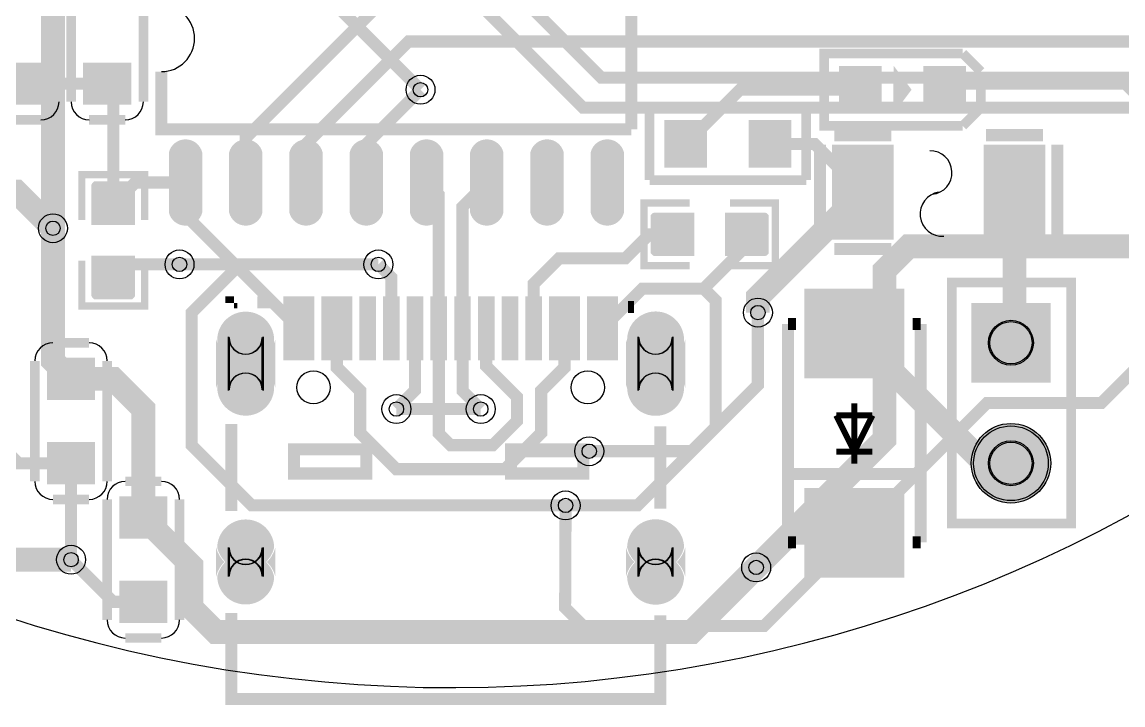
# Model space of a CAD drawing. Header units: millimetres. Extents: x -30.3 to 29.8, y -30.4 to 30.
# Drawn here: x -9.03 to 14.17, y -30.37 to -15.97 of the extents above; entities that cross this region are included whole.
import ezdxf

# ---------------------------------------------------------------- set-up
doc = ezdxf.new("R2010")
doc.units = ezdxf.units.MM
for name, color, linetype, true_color in [('BoardOutLine', 7, 'Continuous', 0xff00ff), ('BottomLayer', 7, 'Continuous', 0x0000ff), ('BottomSolderMaskLayer', 7, 'Continuous', 0xaa00ff), ('Hole', 7, 'Continuous', 0x222222), ('Multi-Layer', 7, 'Continuous', 0xc0c0c0), ('TopLayer', 7, 'Continuous', 0xff0000), ('TopPasteMaskLayer', 7, 'Continuous', 0x808080), ('TopSilkLayer', 7, 'Continuous', 0xffcc00), ('TopSolderMaskLayer', 7, 'Continuous', 0x800080)]:
    doc.layers.add(name, color=color, linetype=linetype, true_color=true_color)

msp = doc.modelspace()

# ---------------------------------------------------------------- hatches: boundary and pattern name
at = {"layer": 'BottomSolderMaskLayer'}
for points in [[(12.649, -23.571), (10.973, -23.571), (10.973, -21.895), (12.649, -21.895)], [(-3.695, -22.662, -0.785398), (-4.945, -22.662), (-4.945, -23.685, -0.785398), (-3.695, -23.685)], [(4.945, -22.662, -0.785398), (3.695, -22.662), (3.695, -23.685, -0.785398), (4.945, -23.685)], [(10.973, -25.273, 1), (12.649, -25.273, 1)], [(-3.695, -27.045, -0.785398), (-4.945, -27.045), (-4.945, -27.662, -0.785398), (-3.695, -27.662)], [(4.945, -27.045, -0.785398), (3.695, -27.045), (3.695, -27.662, -0.785398), (4.945, -27.662)]]:
    msp.add_hatch(color=256, dxfattribs=at).paths.add_polyline_path(points)
at = {"layer": 'Multi-Layer'}
for points in [[(12.598, -23.52), (11.024, -23.52), (11.024, -21.946), (12.598, -21.946)], [(-3.72, -22.673, -0.785398), (-4.92, -22.673), (-4.92, -23.673, -0.785398), (-3.72, -23.673)], [(4.92, -22.673, -0.785398), (3.72, -22.673), (3.72, -23.673, -0.785398), (4.92, -23.673)], [(11.024, -25.273, 1), (12.598, -25.273, 1)], [(-3.72, -27.053, -0.785398), (-4.92, -27.053), (-4.92, -27.653, -0.785398), (-3.72, -27.653)], [(4.92, -27.053, -0.785398), (3.72, -27.053), (3.72, -27.653, -0.785398), (4.92, -27.653)]]:
    msp.add_hatch(color=256, dxfattribs=at).paths.add_polyline_path(points)
at = {"layer": 'TopLayer'}
for points in [[(-9.467, -17.672), (-9.467, -16.872), (-8.567, -16.872), (-8.567, -17.672)], [(-7.689, -17.672), (-7.689, -16.872), (-6.789, -16.872), (-6.789, -17.672)], [(8.236, -16.949), (9.036, -16.949), (9.036, -17.849), (8.236, -17.849)], [(10.014, -16.949), (10.814, -16.949), (10.814, -17.849), (10.014, -17.849)], [(5.353, -18.992), (4.553, -18.992), (4.553, -18.092), (5.353, -18.092)], [(7.131, -18.992), (6.331, -18.992), (6.331, -18.092), (7.131, -18.092)], [(-5.288, -19.955, -0.785398), (-5.888, -19.955), (-5.888, -18.755, -0.785398), (-5.288, -18.755)], [(-4.018, -19.955, -0.785398), (-4.618, -19.955), (-4.618, -18.755, -0.785398), (-4.018, -18.755)], [(-2.748, -19.955, -0.785398), (-3.348, -19.955), (-3.348, -18.755, -0.785398), (-2.748, -18.755)], [(-1.478, -19.955, -0.785398), (-2.078, -19.955), (-2.078, -18.755, -0.785398), (-1.478, -18.755)], [(-0.208, -19.955, -0.785398), (-0.808, -19.955), (-0.808, -18.755, -0.785398), (-0.208, -18.755)], [(1.062, -19.955, -0.785398), (0.462, -19.955), (0.462, -18.755, -0.785398), (1.062, -18.755)], [(2.332, -19.955, -0.785398), (1.732, -19.955), (1.732, -18.755, -0.785398), (2.332, -18.755)], [(3.602, -19.955, -0.785398), (3.002, -19.955), (3.002, -18.755, -0.785398), (3.602, -18.755)], [(8.087, -18.608), (9.287, -18.608), (9.287, -20.508), (8.087, -20.508)], [(11.287, -18.608), (12.487, -18.608), (12.487, -20.508), (11.287, -20.508)], [(-7.544, -20.224), (-6.68, -20.224), (-6.68, -19.418), (-7.544, -19.418)], [(5.111, -20.015), (5.111, -20.879), (4.305, -20.879), (4.305, -20.015)], [(5.811, -20.015), (5.811, -20.879), (6.617, -20.879), (6.617, -20.015)], [(-7.544, -20.924), (-6.68, -20.924), (-6.68, -21.73), (-7.544, -21.73)], [(-3.5, -21.781), (-2.9, -21.781), (-2.9, -23.081), (-3.5, -23.081)], [(-2.7, -21.781), (-2.1, -21.781), (-2.1, -23.081), (-2.7, -23.081)], [(-1.9, -21.781), (-1.6, -21.781), (-1.6, -23.081), (-1.9, -23.081)], [(-1.4, -21.781), (-1.1, -21.781), (-1.1, -23.081), (-1.4, -23.081)], [(-0.9, -21.781), (-0.6, -21.781), (-0.6, -23.081), (-0.9, -23.081)], [(-0.4, -21.781), (-0.1, -21.781), (-0.1, -23.081), (-0.4, -23.081)], [(0.1, -21.781), (0.4, -21.781), (0.4, -23.081), (0.1, -23.081)], [(0.6, -21.781), (0.9, -21.781), (0.9, -23.081), (0.6, -23.081)], [(1.1, -21.781), (1.4, -21.781), (1.4, -23.081), (1.1, -23.081)], [(1.6, -21.781), (1.9, -21.781), (1.9, -23.081), (1.6, -23.081)], [(2.1, -21.781), (2.7, -21.781), (2.7, -23.081), (2.1, -23.081)], [(2.9, -21.781), (3.5, -21.781), (3.5, -23.081), (2.9, -23.081)], [(9.509, -21.638), (9.509, -23.438), (7.509, -23.438), (7.509, -21.638)], [(-8.451, -23.895), (-8.451, -23.095), (-7.551, -23.095), (-7.551, -23.895)], [(-8.451, -25.673), (-8.451, -24.873), (-7.551, -24.873), (-7.551, -25.673)], [(9.509, -25.838), (9.509, -27.638), (7.509, -27.638), (7.509, -25.838)], [(-6.927, -26.816), (-6.927, -26.016), (-6.027, -26.016), (-6.027, -26.816)], [(-6.927, -28.594), (-6.927, -27.794), (-6.027, -27.794), (-6.027, -28.594)]]:
    msp.add_hatch(color=256, dxfattribs=at).paths.add_polyline_path(points)
at = {"layer": 'TopPasteMaskLayer'}
for points in [[(-9.467, -17.672), (-9.467, -16.872), (-8.567, -16.872), (-8.567, -17.672)], [(-7.689, -17.672), (-7.689, -16.872), (-6.789, -16.872), (-6.789, -17.672)], [(8.236, -16.949), (9.036, -16.949), (9.036, -17.849), (8.236, -17.849)], [(10.014, -16.949), (10.814, -16.949), (10.814, -17.849), (10.014, -17.849)], [(5.353, -18.992), (4.553, -18.992), (4.553, -18.092), (5.353, -18.092)], [(7.131, -18.992), (6.331, -18.992), (6.331, -18.092), (7.131, -18.092)], [(-5.288, -19.955, -0.785398), (-5.888, -19.955), (-5.888, -18.755, -0.785398), (-5.288, -18.755)], [(-4.018, -19.955, -0.785398), (-4.618, -19.955), (-4.618, -18.755, -0.785398), (-4.018, -18.755)], [(-2.748, -19.955, -0.785398), (-3.348, -19.955), (-3.348, -18.755, -0.785398), (-2.748, -18.755)], [(-1.478, -19.955, -0.785398), (-2.078, -19.955), (-2.078, -18.755, -0.785398), (-1.478, -18.755)], [(-0.208, -19.955, -0.785398), (-0.808, -19.955), (-0.808, -18.755, -0.785398), (-0.208, -18.755)], [(1.062, -19.955, -0.785398), (0.462, -19.955), (0.462, -18.755, -0.785398), (1.062, -18.755)], [(2.332, -19.955, -0.785398), (1.732, -19.955), (1.732, -18.755, -0.785398), (2.332, -18.755)], [(3.602, -19.955, -0.785398), (3.002, -19.955), (3.002, -18.755, -0.785398), (3.602, -18.755)], [(8.087, -18.608), (9.287, -18.608), (9.287, -20.508), (8.087, -20.508)], [(11.287, -18.608), (12.487, -18.608), (12.487, -20.508), (11.287, -20.508)], [(-6.712, -20.219), (-6.94, -20.219), (-6.94, -19.839), (-7.27, -19.839), (-7.27, -20.219), (-7.512, -20.219), (-7.562, -20.169), (-7.562, -19.379), (-7.512, -19.329), (-6.712, -19.329), (-6.662, -19.379), (-6.662, -20.169)], [(4.266, -20.897), (5.066, -20.897), (5.116, -20.847), (5.116, -20.619), (4.746, -20.619), (4.746, -20.289), (5.116, -20.289), (5.116, -20.047), (5.066, -19.997), (4.266, -19.997), (4.216, -20.047), (4.216, -20.847)], [(5.816, -20.847), (5.816, -20.619), (6.196, -20.619), (6.196, -20.289), (5.816, -20.289), (5.816, -20.047), (5.866, -19.997), (6.656, -19.997), (6.706, -20.047), (6.706, -20.847), (6.656, -20.897), (5.866, -20.897)], [(-6.662, -21.769), (-6.662, -20.969), (-6.712, -20.919), (-6.94, -20.919), (-6.94, -21.289), (-7.27, -21.289), (-7.27, -20.919), (-7.512, -20.919), (-7.562, -20.969), (-7.562, -21.769), (-7.512, -21.819), (-6.712, -21.819)], [(-3.5, -21.781), (-2.9, -21.781), (-2.9, -23.081), (-3.5, -23.081)], [(-2.7, -21.781), (-2.1, -21.781), (-2.1, -23.081), (-2.7, -23.081)], [(-1.9, -21.781), (-1.6, -21.781), (-1.6, -23.081), (-1.9, -23.081)], [(-1.4, -21.781), (-1.1, -21.781), (-1.1, -23.081), (-1.4, -23.081)], [(-0.9, -21.781), (-0.6, -21.781), (-0.6, -23.081), (-0.9, -23.081)], [(-0.4, -21.781), (-0.1, -21.781), (-0.1, -23.081), (-0.4, -23.081)], [(0.1, -21.781), (0.4, -21.781), (0.4, -23.081), (0.1, -23.081)], [(0.6, -21.781), (0.9, -21.781), (0.9, -23.081), (0.6, -23.081)], [(1.1, -21.781), (1.4, -21.781), (1.4, -23.081), (1.1, -23.081)], [(1.6, -21.781), (1.9, -21.781), (1.9, -23.081), (1.6, -23.081)], [(2.1, -21.781), (2.7, -21.781), (2.7, -23.081), (2.1, -23.081)], [(2.9, -21.781), (3.5, -21.781), (3.5, -23.081), (2.9, -23.081)], [(9.509, -21.638), (9.509, -23.438), (7.509, -23.438), (7.509, -21.638)], [(-4.92, -22.673), (-4.919, -22.638), (-4.915, -22.603), (-4.91, -22.568), (-4.902, -22.533), (-4.893, -22.499), (-4.881, -22.465), (-4.868, -22.433), (-4.852, -22.401), (-4.835, -22.37), (-4.816, -22.34), (-4.795, -22.311), (-4.773, -22.284), (-4.749, -22.258), (-4.723, -22.233), (-4.697, -22.21), (-4.668, -22.189), (-4.639, -22.169), (-4.608, -22.151), (-4.577, -22.135), (-4.544, -22.121), (-4.511, -22.109), (-4.477, -22.098), (-4.443, -22.09), (-4.408, -22.084), (-4.373, -22.08), (-4.338, -22.077), (-4.302, -22.077), (-4.267, -22.08), (-4.232, -22.084), (-4.197, -22.09), (-4.162, -22.098), (-4.128, -22.109), (-4.095, -22.121), (-4.063, -22.135), (-4.031, -22.151), (-4.001, -22.169), (-3.971, -22.189), (-3.943, -22.21), (-3.916, -22.233), (-3.891, -22.258), (-3.867, -22.284), (-3.844, -22.311), (-3.824, -22.34), (-3.805, -22.37), (-3.787, -22.401), (-3.772, -22.433), (-3.758, -22.465), (-3.747, -22.499), (-3.737, -22.533), (-3.73, -22.568), (-3.725, -22.603), (-3.721, -22.638), (-3.72, -22.673), (-3.72, -23.673), (-3.721, -23.709), (-3.725, -23.744), (-3.73, -23.779), (-3.737, -23.814), (-3.747, -23.848), (-3.758, -23.881), (-3.772, -23.914), (-3.787, -23.946), (-3.805, -23.977), (-3.824, -24.007), (-3.844, -24.035), (-3.867, -24.063), (-3.891, -24.089), (-3.916, -24.113), (-3.943, -24.136), (-3.971, -24.158), (-4.001, -24.177), (-4.031, -24.195), (-4.063, -24.212), (-4.095, -24.226), (-4.128, -24.238), (-4.162, -24.248), (-4.197, -24.257), (-4.232, -24.263), (-4.267, -24.267), (-4.302, -24.269), (-4.338, -24.269), (-4.373, -24.267), (-4.408, -24.263), (-4.443, -24.257), (-4.477, -24.248), (-4.511, -24.238), (-4.544, -24.226), (-4.577, -24.212), (-4.608, -24.195), (-4.639, -24.177), (-4.668, -24.158), (-4.697, -24.136), (-4.723, -24.113), (-4.749, -24.089), (-4.773, -24.063), (-4.795, -24.035), (-4.816, -24.007), (-4.835, -23.977), (-4.852, -23.946), (-4.868, -23.914), (-4.881, -23.881), (-4.893, -23.848), (-4.902, -23.814), (-4.91, -23.779), (-4.915, -23.744), (-4.919, -23.709), (-4.92, -23.673)], [(3.72, -22.673), (3.721, -22.638), (3.724, -22.602), (3.73, -22.567), (3.737, -22.532), (3.746, -22.498), (3.758, -22.464), (3.771, -22.431), (3.786, -22.399), (3.804, -22.368), (3.823, -22.338), (3.843, -22.309), (3.866, -22.282), (3.89, -22.255), (3.915, -22.231), (3.942, -22.207), (3.97, -22.186), (4, -22.166), (4.031, -22.148), (4.062, -22.132), (4.095, -22.117), (4.128, -22.105), (4.162, -22.094), (4.197, -22.086), (4.232, -22.08), (4.267, -22.076), (4.302, -22.074), (4.338, -22.074), (4.373, -22.076), (4.409, -22.08), (4.444, -22.086), (4.478, -22.094), (4.512, -22.105), (4.546, -22.117), (4.578, -22.132), (4.61, -22.148), (4.641, -22.166), (4.67, -22.186), (4.698, -22.207), (4.725, -22.231), (4.751, -22.255), (4.775, -22.282), (4.797, -22.309), (4.818, -22.338), (4.837, -22.368), (4.854, -22.399), (4.869, -22.431), (4.883, -22.464), (4.894, -22.498), (4.903, -22.532), (4.911, -22.567), (4.916, -22.602), (4.919, -22.638), (4.92, -22.673), (4.92, -23.673), (4.919, -23.709), (4.916, -23.744), (4.911, -23.779), (4.903, -23.814), (4.894, -23.849), (4.883, -23.882), (4.869, -23.915), (4.854, -23.947), (4.837, -23.978), (4.818, -24.008), (4.797, -24.037), (4.775, -24.065), (4.751, -24.091), (4.725, -24.116), (4.698, -24.139), (4.67, -24.161), (4.641, -24.181), (4.61, -24.199), (4.578, -24.215), (4.546, -24.229), (4.512, -24.242), (4.478, -24.252), (4.444, -24.26), (4.409, -24.267), (4.373, -24.271), (4.338, -24.273), (4.302, -24.273), (4.267, -24.271), (4.232, -24.267), (4.197, -24.26), (4.162, -24.252), (4.128, -24.242), (4.095, -24.229), (4.062, -24.215), (4.031, -24.199), (4, -24.181), (3.97, -24.161), (3.942, -24.139), (3.915, -24.116), (3.89, -24.091), (3.866, -24.065), (3.843, -24.037), (3.823, -24.008), (3.804, -23.978), (3.786, -23.947), (3.771, -23.915), (3.758, -23.882), (3.746, -23.849), (3.737, -23.814), (3.73, -23.779), (3.724, -23.744), (3.721, -23.709), (3.72, -23.673)], [(-8.451, -23.895), (-8.451, -23.095), (-7.551, -23.095), (-7.551, -23.895)], [(-8.451, -25.673), (-8.451, -24.873), (-7.551, -24.873), (-7.551, -25.673)], [(9.509, -25.838), (9.509, -27.638), (7.509, -27.638), (7.509, -25.838)], [(-6.927, -26.816), (-6.927, -26.016), (-6.027, -26.016), (-6.027, -26.816)], [(3.72, -27.053), (3.721, -27.018), (3.724, -26.982), (3.73, -26.947), (3.737, -26.912), (3.746, -26.878), (3.758, -26.844), (3.771, -26.812), (3.786, -26.779), (3.804, -26.748), (3.823, -26.718), (3.843, -26.689), (3.866, -26.662), (3.89, -26.635), (3.915, -26.611), (3.942, -26.587), (3.97, -26.566), (4, -26.546), (4.031, -26.528), (4.062, -26.512), (4.095, -26.497), (4.128, -26.485), (4.162, -26.475), (4.197, -26.466), (4.232, -26.46), (4.267, -26.456), (4.302, -26.454), (4.338, -26.454), (4.373, -26.456), (4.409, -26.46), (4.444, -26.466), (4.478, -26.475), (4.512, -26.485), (4.546, -26.497), (4.578, -26.512), (4.61, -26.528), (4.641, -26.546), (4.67, -26.566), (4.698, -26.587), (4.725, -26.611), (4.751, -26.635), (4.775, -26.662), (4.797, -26.689), (4.818, -26.718), (4.837, -26.748), (4.854, -26.779), (4.869, -26.812), (4.883, -26.844), (4.894, -26.878), (4.903, -26.912), (4.911, -26.947), (4.916, -26.982), (4.919, -27.018), (4.92, -27.053), (4.92, -27.653), (4.919, -27.689), (4.916, -27.724), (4.911, -27.759), (4.903, -27.794), (4.894, -27.829), (4.883, -27.862), (4.869, -27.895), (4.854, -27.927), (4.837, -27.958), (4.818, -27.989), (4.797, -28.017), (4.775, -28.045), (4.751, -28.071), (4.725, -28.096), (4.698, -28.119), (4.67, -28.141), (4.641, -28.161), (4.61, -28.179), (4.578, -28.195), (4.546, -28.209), (4.512, -28.222), (4.478, -28.232), (4.444, -28.24), (4.409, -28.247), (4.373, -28.251), (4.338, -28.253), (4.302, -28.253), (4.267, -28.251), (4.232, -28.247), (4.197, -28.24), (4.162, -28.232), (4.128, -28.222), (4.095, -28.209), (4.062, -28.195), (4.031, -28.179), (4, -28.161), (3.97, -28.141), (3.942, -28.119), (3.915, -28.096), (3.89, -28.071), (3.866, -28.045), (3.843, -28.017), (3.823, -27.989), (3.804, -27.958), (3.786, -27.927), (3.771, -27.895), (3.758, -27.862), (3.746, -27.829), (3.737, -27.794), (3.73, -27.759), (3.724, -27.724), (3.721, -27.689), (3.72, -27.653)], [(-4.92, -27.053), (-4.919, -27.018), (-4.915, -26.983), (-4.91, -26.948), (-4.902, -26.913), (-4.893, -26.879), (-4.881, -26.846), (-4.868, -26.813), (-4.852, -26.781), (-4.835, -26.75), (-4.816, -26.72), (-4.795, -26.691), (-4.773, -26.664), (-4.749, -26.638), (-4.723, -26.613), (-4.697, -26.59), (-4.668, -26.569), (-4.639, -26.549), (-4.608, -26.531), (-4.577, -26.515), (-4.544, -26.501), (-4.511, -26.489), (-4.477, -26.478), (-4.443, -26.47), (-4.408, -26.464), (-4.373, -26.46), (-4.338, -26.458), (-4.302, -26.458), (-4.267, -26.46), (-4.232, -26.464), (-4.197, -26.47), (-4.162, -26.478), (-4.128, -26.489), (-4.095, -26.501), (-4.063, -26.515), (-4.031, -26.531), (-4.001, -26.549), (-3.971, -26.569), (-3.943, -26.59), (-3.916, -26.613), (-3.891, -26.638), (-3.867, -26.664), (-3.844, -26.691), (-3.824, -26.72), (-3.805, -26.75), (-3.787, -26.781), (-3.772, -26.813), (-3.758, -26.846), (-3.747, -26.879), (-3.737, -26.913), (-3.73, -26.948), (-3.725, -26.983), (-3.721, -27.018), (-3.72, -27.053), (-3.72, -27.653), (-3.721, -27.689), (-3.725, -27.724), (-3.73, -27.759), (-3.737, -27.794), (-3.747, -27.828), (-3.758, -27.861), (-3.772, -27.894), (-3.787, -27.926), (-3.805, -27.957), (-3.824, -27.987), (-3.844, -28.015), (-3.867, -28.043), (-3.891, -28.069), (-3.916, -28.093), (-3.943, -28.116), (-3.971, -28.138), (-4.001, -28.158), (-4.031, -28.175), (-4.063, -28.192), (-4.095, -28.206), (-4.128, -28.218), (-4.162, -28.228), (-4.197, -28.237), (-4.232, -28.243), (-4.267, -28.247), (-4.302, -28.249), (-4.338, -28.249), (-4.373, -28.247), (-4.408, -28.243), (-4.443, -28.237), (-4.477, -28.228), (-4.511, -28.218), (-4.544, -28.206), (-4.577, -28.192), (-4.608, -28.175), (-4.639, -28.158), (-4.668, -28.138), (-4.697, -28.116), (-4.723, -28.093), (-4.749, -28.069), (-4.773, -28.043), (-4.795, -28.015), (-4.816, -27.987), (-4.835, -27.957), (-4.852, -27.926), (-4.868, -27.894), (-4.881, -27.861), (-4.893, -27.828), (-4.902, -27.794), (-4.91, -27.759), (-4.915, -27.724), (-4.919, -27.689), (-4.92, -27.653)], [(-6.927, -28.594), (-6.927, -27.794), (-6.027, -27.794), (-6.027, -28.594)]]:
    msp.add_hatch(color=256, dxfattribs=at).paths.add_polyline_path(points)
at = {"layer": 'TopSilkLayer'}
msp.add_hatch(color=256, dxfattribs=at).paths.add_polyline_path([(9.335, -16.891), (9.334, -17.907), (9.716, -17.399)])
at = {"layer": 'TopSolderMaskLayer'}
for points in [[(-9.524, -17.717), (-9.524, -16.827), (-8.51, -16.827), (-8.51, -17.717)], [(-7.746, -17.717), (-7.746, -16.827), (-6.732, -16.827), (-6.732, -17.717)], [(8.185, -16.898), (9.087, -16.898), (9.087, -17.9), (8.185, -17.9)], [(9.963, -16.898), (10.865, -16.898), (10.865, -17.9), (9.963, -17.9)], [(5.404, -19.043), (4.502, -19.043), (4.502, -18.041), (5.404, -18.041)], [(7.182, -19.043), (6.28, -19.043), (6.28, -18.041), (7.182, -18.041)], [(-5.237, -19.989, -0.785398), (-5.939, -19.989), (-5.939, -18.721, -0.785398), (-5.237, -18.721)], [(-3.967, -19.989, -0.785398), (-4.669, -19.989), (-4.669, -18.721, -0.785398), (-3.967, -18.721)], [(-2.697, -19.989, -0.785398), (-3.399, -19.989), (-3.399, -18.721, -0.785398), (-2.697, -18.721)], [(-1.427, -19.989, -0.785398), (-2.129, -19.989), (-2.129, -18.721, -0.785398), (-1.427, -18.721)], [(-0.157, -19.989, -0.785398), (-0.859, -19.989), (-0.859, -18.721, -0.785398), (-0.157, -18.721)], [(1.113, -19.989, -0.785398), (0.411, -19.989), (0.411, -18.721, -0.785398), (1.113, -18.721)], [(2.383, -19.989, -0.785398), (1.681, -19.989), (1.681, -18.721, -0.785398), (2.383, -18.721)], [(3.653, -19.989, -0.785398), (2.951, -19.989), (2.951, -18.721, -0.785398), (3.653, -18.721)], [(8.036, -18.557), (9.338, -18.557), (9.338, -20.559), (8.036, -20.559)], [(11.236, -18.557), (12.538, -18.557), (12.538, -20.559), (11.236, -20.559)], [(-7.571, -20.248), (-6.653, -20.248), (-6.653, -19.394), (-7.571, -19.394)], [(5.136, -19.99), (5.136, -20.904), (4.279, -20.904), (4.279, -19.99)], [(5.786, -19.99), (5.786, -20.904), (6.643, -20.904), (6.643, -19.99)], [(-7.571, -20.9), (-6.653, -20.9), (-6.653, -21.754), (-7.571, -21.754)], [(-3.525, -21.755), (-2.874, -21.755), (-2.874, -23.106), (-3.525, -23.106)], [(-2.725, -21.755), (-2.075, -21.755), (-2.075, -23.106), (-2.725, -23.106)], [(-1.925, -21.755), (-1.575, -21.755), (-1.575, -23.106), (-1.925, -23.106)], [(-1.425, -21.755), (-1.075, -21.755), (-1.075, -23.106), (-1.425, -23.106)], [(-0.925, -21.755), (-0.575, -21.755), (-0.575, -23.106), (-0.925, -23.106)], [(-0.425, -21.755), (-0.075, -21.755), (-0.075, -23.106), (-0.425, -23.106)], [(0.075, -21.755), (0.425, -21.755), (0.425, -23.106), (0.075, -23.106)], [(0.575, -21.755), (0.925, -21.755), (0.925, -23.106), (0.575, -23.106)], [(1.075, -21.755), (1.425, -21.755), (1.425, -23.106), (1.075, -23.106)], [(1.575, -21.755), (1.925, -21.755), (1.925, -23.106), (1.575, -23.106)], [(2.075, -21.755), (2.725, -21.755), (2.725, -23.106), (2.075, -23.106)], [(2.874, -21.755), (3.525, -21.755), (3.525, -23.106), (2.874, -23.106)], [(9.565, -21.592), (9.565, -23.484), (7.453, -23.484), (7.453, -21.592)], [(12.649, -23.571), (10.973, -23.571), (10.973, -21.895), (12.649, -21.895)], [(-3.695, -22.662, -0.785398), (-4.945, -22.662), (-4.945, -23.685, -0.785398), (-3.695, -23.685)], [(4.945, -22.662, -0.785398), (3.695, -22.662), (3.695, -23.685, -0.785398), (4.945, -23.685)], [(-8.508, -23.94), (-8.508, -23.05), (-7.494, -23.05), (-7.494, -23.94)], [(10.973, -25.273, 1), (12.649, -25.273, 1)], [(-8.508, -25.718), (-8.508, -24.828), (-7.494, -24.828), (-7.494, -25.718)], [(-6.984, -26.861), (-6.984, -25.971), (-5.97, -25.971), (-5.97, -26.861)], [(9.565, -25.792), (9.565, -27.684), (7.453, -27.684), (7.453, -25.792)], [(-3.695, -27.045, -0.785398), (-4.945, -27.045), (-4.945, -27.662, -0.785398), (-3.695, -27.662)], [(4.945, -27.045, -0.785398), (3.695, -27.045), (3.695, -27.662, -0.785398), (4.945, -27.662)], [(-6.984, -28.639), (-6.984, -27.749), (-5.97, -27.749), (-5.97, -28.639)]]:
    msp.add_hatch(color=256, dxfattribs=at).paths.add_polyline_path(points)

# ---------------------------------------------------------------- linework, layer by layer
at = {"layer": 'BoardOutLine'}
msp.add_arc((0, 0), 30, 15.473, 344.5118, dxfattribs=at)
at = {"layer": 'BottomLayer'}
for points, const_width in [([(-5.969, -8.255), (-5.461, -8.255), (-5.08, -8.636), (-5.08, -9.525), (-6.096, -10.541), (-6.096, -12.573), (-4.826, -13.843), (-0.127, -13.843), (3.175, -17.145), (15.24, -17.145)], 0.254), ([(-9.779, -8.89), (-8.382, -10.287), (-8.382, -20.32)], 0.5), ([(-5.969, -9.144), (-6.985, -10.16), (-6.985, -13.081), (-5.588, -14.478), (-0.508, -14.478), (2.794, -17.78), (16.002, -17.78)], 0.254), ([(-0.635, -17.399), (-2.794, -15.24), (-4.572, -15.24)], 0.254), ([(6.441, -27.468), (9.144, -24.765), (9.144, -21.209), (9.652, -20.701), (19.558, -20.701), (21.59, -18.669), (21.59, -16.891), (20.955, -16.256)], 0.5), ([(-16.129, -18.796), (-12.573, -22.352), (-12.573, -25.273), (-10.541, -27.305), (-8.001, -27.305)], 0.5), ([(-1.524, -21.082), (-5.715, -21.082)], 0.254), ([(2.423, -26.162), (2.413, -28.321), (2.794, -28.702), (6.604, -28.702), (11.303, -24.003), (13.716, -24.003), (15.621, -22.098)], 0.254), ([(2.921, -25.019), (5.08, -25.019), (6.477, -23.622), (6.477, -22.098)], 0.26), ([(0.635, -24.13), (-1.143, -24.13)], 0.254)]:
    msp.add_lwpolyline(points, dxfattribs=dict(at, const_width=const_width))
at = {"layer": 'BottomSolderMaskLayer'}
for points in [[(-4.685, -22.611), (-4.685, -23.736)], [(-3.955, -22.611), (-3.955, -23.736)], [(3.955, -22.611), (3.955, -23.736)], [(4.685, -22.611), (4.685, -23.736)], [(-4.685, -27.045), (-4.685, -27.662)], [(-3.955, -27.045), (-3.955, -27.662)], [(3.955, -27.045), (3.955, -27.662)], [(4.685, -27.045), (4.685, -27.662)]]:
    msp.add_lwpolyline(points, close=True, dxfattribs=at)
for centre, radius in [((11.811, -22.733), 0.473), ((11.811, -25.273), 0.838), ((11.811, -25.273), 0.473)]:
    msp.add_circle(centre, radius, dxfattribs=at)
for centre, start, end in [((-4.32, -22.611), 180, 0), ((4.32, -22.611), 180, 0), ((-4.32, -23.736), 0, 180), ((4.32, -23.736), 0, 180), ((-4.32, -27.045), 180, 0), ((4.32, -27.045), 180, 0), ((-4.32, -27.662), 0, 180), ((4.32, -27.662), 0, 180)]:
    msp.add_arc(centre, 0.365, start, end, dxfattribs=at)
at = {"layer": 'Hole'}
for centre in [(-0.635, -17.399), (-8.382, -20.32), (-5.715, -21.082), (-1.524, -21.082), (6.477, -22.098), (-1.143, -24.13), (0.635, -24.13), (2.921, -25.019), (2.422, -26.162), (-8.001, -27.305), (6.44, -27.469)]:
    msp.add_circle(centre, 0.152, dxfattribs=at)
at = {"layer": 'Multi-Layer'}
for points in [[(-4.67, -22.623), (-4.67, -23.723)], [(-3.97, -22.623), (-3.97, -23.723)], [(3.97, -22.623), (3.97, -23.723)], [(4.67, -22.623), (4.67, -23.723)], [(-4.67, -27.053), (-4.67, -27.653)], [(-3.97, -27.053), (-3.97, -27.653)], [(3.97, -27.053), (3.97, -27.653)], [(4.67, -27.053), (4.67, -27.653)]]:
    msp.add_lwpolyline(points, close=True, dxfattribs=at)
for centre, radius in [((-0.635, -17.399), 0.305), ((-8.382, -20.32), 0.305), ((-5.715, -21.082), 0.305), ((-1.524, -21.082), 0.305), ((6.477, -22.098), 0.305), ((11.811, -22.733), 0.445), ((-2.89, -23.673), 0.35), ((2.89, -23.673), 0.35), ((-1.143, -24.13), 0.305), ((0.635, -24.13), 0.305), ((11.811, -25.273), 0.787), ((2.921, -25.019), 0.305), ((11.811, -25.273), 0.445), ((2.422, -26.162), 0.305), ((-8.001, -27.305), 0.305), ((6.44, -27.469), 0.305)]:
    msp.add_circle(centre, radius, dxfattribs=at)
for centre, start, end in [((-4.32, -22.623), 180, 0), ((4.32, -22.623), 180, 0), ((-4.32, -23.723), 0, 180), ((4.32, -23.723), 0, 180), ((-4.32, -27.053), 180, 0), ((4.32, -27.053), 180, 0), ((-4.32, -27.653), 0, 180), ((4.32, -27.653), 0, 180)]:
    msp.add_arc(centre, 0.35, start, end, dxfattribs=at)
at = {"layer": 'TopLayer'}
for points, const_width in [([(-4.318, -19.355), (-4.318, -18.415), (-1.397, -15.494), (16.002, -15.494), (19.213, -12.283), (19.213, -8.001)], 0.254), ([(-3.048, -19.355), (-3.048, -18.542), (-0.889, -16.383), (16.51, -16.383), (21.212, -11.681), (21.212, -8.001)], 0.254), ([(10.414, -17.399), (10.541, -17.272), (14.224, -17.272), (17.399, -20.447), (20.32, -20.447), (22.554, -18.213), (22.554, -14.282)], 0.254), ([(-10.795, -17.272), (-7.239, -17.272)], 0.254), ([(-7.239, -17.272), (-7.112, -17.399), (-7.112, -19.821)], 0.254), ([(-1.778, -19.355), (-1.778, -18.542), (-0.635, -17.399)], 0.254), ([(4.953, -18.542), (6.096, -17.399), (8.636, -17.399)], 0.254), ([(8.687, -19.558), (7.671, -18.542), (6.731, -18.542)], 0.254), ([(-7.112, -19.821), (-6.646, -19.355), (-5.588, -19.355)], 0.254), ([(-3.2, -22.431), (-5.588, -20.043), (-5.588, -19.355)], 0.254), ([(-0.25, -22.431), (-0.25, -19.613), (-0.508, -19.355)], 0.254), ([(0.25, -22.431), (0.25, -19.867), (0.762, -19.355)], 0.254), ([(-8.382, -20.32), (-8.382, -20.32), (-9.157, -19.545), (-10.236, -19.545)], 0.5), ([(8.687, -19.558), (6.477, -21.768), (6.477, -22.098)], 0.5), ([(11.811, -22.733), (11.887, -22.657), (11.887, -19.558)], 0.5), ([(-8.001, -23.495), (-8.382, -23.114), (-8.382, -20.32)], 0.5), ([(1.75, -22.431), (1.75, -21.491), (2.286, -20.955), (3.683, -20.955), (4.191, -20.447), (4.708, -20.447)], 0.254), ([(5.334, -21.59), (6.214, -20.71), (6.214, -20.447)], 0.254), ([(-7.112, -21.327), (-6.867, -21.082), (-5.715, -21.082)], 0.254), ([(2.422, -26.162), (-4.191, -26.162), (-5.461, -24.892), (-5.461, -22.098), (-4.496, -21.133)], 0.254), ([(-1.25, -22.431), (-1.25, -21.356), (-1.524, -21.082)], 0.254), ([(3.2, -22.431), (4.041, -21.59), (5.334, -21.59), (5.588, -21.844), (5.588, -24.511), (3.937, -26.162), (2.422, -26.162)], 0.254), ([(-2.4, -22.431), (-2.4, -23.254), (-1.905, -23.749), (-1.905, -24.638), (-1.143, -25.4), (1.143, -25.4), (1.905, -24.638), (1.905, -23.749), (2.4, -23.254), (2.4, -22.431)], 0.26), ([(-0.75, -22.431), (-0.75, -23.737), (-1.143, -24.13)], 0.254), ([(-0.249, -22.431), (-0.249, -24.643), (0, -24.892), (0.889, -24.892), (1.397, -24.384), (1.397, -23.876), (0.749, -23.228), (0.749, -22.431)], 0.254), ([(0.25, -22.431), (0.254, -23.749), (0.635, -24.13)], 0.254), ([(8.509, -22.538), (11.244, -25.273), (11.811, -25.273)], 0.5), ([(-6.477, -26.416), (-6.477, -24.13), (-7.112, -23.495), (-8.001, -23.495)], 0.5), ([(-10.236, -24.143), (-9.106, -25.273), (-8.001, -25.273)], 0.254), ([(1.143, -25.4), (1.524, -25.019), (2.921, -25.019)], 0.26), ([(-8.001, -25.273), (-8.001, -27.305)], 0.254), ([(-6.477, -26.416), (-5.461, -27.432), (-5.461, -28.321), (-4.953, -28.829), (5.08, -28.829), (6.44, -27.469)], 0.5), ([(6.44, -27.469), (7.171, -26.738), (8.509, -26.738)], 0.5), ([(-8.001, -27.305), (-8.001, -27.305), (-7.112, -28.194), (-6.477, -28.194)], 0.254)]:
    msp.add_lwpolyline(points, dxfattribs=dict(at, const_width=const_width))
at = {"layer": 'TopSilkLayer'}
for points, const_width in [([(3.807, -18.233), (3.807, -14.533)], 0.254), ([(-8.255, -17.653), (-8.255, -15.113)], 0.203), ([(-8.001, -15.113), (-8.001, -17.653)], 0.203), ([(-6.477, -17.653), (-6.477, -15.113)], 0.203), ([(10.795, -16.637), (7.873, -16.636), (7.873, -18.16), (10.795, -18.161)], 0.203), ([(11.176, -17.018), (10.795, -16.637)], 0.203), ([(-6.096, -17.018), (-6.096, -18.233), (-6.093, -18.233), (3.807, -18.233)], 0.254), ([(11.176, -17.78), (11.176, -17.018)], 0.203), ([(7.494, -17.78), (4.192, -17.78)], 0.203), ([(4.192, -17.78), (4.192, -19.304)], 0.203), ([(7.494, -19.304), (7.494, -17.78)], 0.203), ([(11.176, -17.78), (10.795, -18.161)], 0.203), ([(-9.398, -18.034), (-8.636, -18.034)], 0.203), ([(-7.62, -18.034), (-6.858, -18.034)], 0.203), ([(9.287, -18.358), (8.087, -18.358)], 0.254), ([(11.287, -18.358), (12.487, -18.358)], 0.254), ([(7.787, -18.558), (7.787, -20.558)], 0.254), ([(12.787, -18.558), (12.787, -20.558)], 0.254), ([(-7.773, -20.148), (-7.773, -19.189), (-6.451, -19.189), (-6.451, -20.148)], 0.152), ([(4.192, -19.304), (7.494, -19.304)], 0.203), ([(5.035, -19.786), (4.076, -19.786), (4.076, -21.108), (5.035, -21.108)], 0.152), ([(5.887, -19.786), (6.846, -19.786), (6.846, -21.108), (5.887, -21.108)], 0.152), ([(9.287, -20.758), (8.087, -20.758)], 0.254), ([(11.287, -20.758), (12.487, -20.758)], 0.254), ([(-7.773, -21), (-7.773, -21.959), (-6.451, -21.959), (-6.451, -21)], 0.152), ([(-4.62, -21.898), (-4.62, -21.881), (-4.565, -21.881)], 0.254), ([(-4.075, -21.881), (-3.76, -21.881)], 0.254), ([(3.74, -21.981), (3.862, -21.981)], 0.254), ([(7.109, -26.938), (7.109, -22.338)], 0.254), ([(7.109, -22.338), (7.278, -22.338)], 0.254), ([(9.74, -22.338), (9.909, -22.338)], 0.254), ([(9.909, -26.938), (9.909, -22.338)], 0.254), ([(-7.62, -22.733), (-8.382, -22.733)], 0.203), ([(-8.763, -23.114), (-8.763, -25.654)], 0.203), ([(-7.239, -25.654), (-7.239, -23.114)], 0.203), ([(8.509, -24.011), (8.509, -25.281)], 0.127), ([(-4.62, -26.278), (-4.62, -24.448)], 0.254), ([(8.509, -24.265), (8.128, -24.265)], 0.127), ([(8.128, -24.265), (8.509, -25.027)], 0.127), ([(8.509, -24.265), (8.89, -24.265)], 0.127), ([(8.89, -24.265), (8.509, -25.027)], 0.127), ([(4.42, -24.498), (4.42, -26.228)], 0.254), ([(8.509, -25.027), (8.128, -25.027)], 0.127), ([(8.509, -25.027), (8.89, -25.027)], 0.127), ([(9.909, -25.502), (7.109, -25.502)], 0.254), ([(-6.096, -25.654), (-6.858, -25.654)], 0.203), ([(-8.382, -26.035), (-7.62, -26.035)], 0.203), ([(-7.239, -26.035), (-7.239, -28.575)], 0.203), ([(-5.715, -28.575), (-5.715, -26.035)], 0.203), ([(7.109, -26.938), (7.278, -26.938)], 0.254), ([(9.74, -26.938), (9.909, -26.938)], 0.254), ([(4.42, -28.478), (4.42, -30.241), (-4.62, -30.241), (-4.62, -28.428)], 0.254), ([(-6.858, -28.956), (-6.096, -28.956)], 0.203)]:
    msp.add_lwpolyline(points, dxfattribs=dict(at, const_width=const_width))
for points, const_width in [([(13.081, -26.543), (10.566, -26.543), (10.566, -21.463), (13.081, -21.463), (13.081, -26.543)], 0.203), ([(-3.302, -24.981), (-1.778, -24.981), (-1.778, -25.489), (-3.302, -25.489), (-3.302, -24.981)], 0.254), ([(1.27, -24.981), (2.794, -24.981), (2.794, -25.489), (1.27, -25.489), (1.27, -24.981)], 0.254)]:
    msp.add_lwpolyline(points, close=True, dxfattribs=dict(at, const_width=const_width))
for centre, radius, start, end in [((-6.096, -16.319), 0.699, 270, 90), ((-8.636, -17.653), 0.381, 270, 0), ((-7.62, -17.653), 0.381, 180, 270), ((-6.858, -17.653), 0.381, 270, 0), ((10.109, -19.147), 0.459, 275.115, 91.4793), ((10.366, -20.02), 0.469, 99.7405, 273.7671), ((-8.382, -23.114), 0.381, 90, 180), ((-7.62, -23.114), 0.381, 0, 90), ((-8.382, -25.654), 0.381, 180, 270), ((-7.62, -25.654), 0.381, 270, 0), ((-6.858, -26.035), 0.381, 90, 180), ((-6.096, -26.035), 0.381, 0, 90), ((-6.858, -28.575), 0.381, 180, 270), ((-6.096, -28.575), 0.381, 270, 0)]:
    msp.add_arc(centre, radius, start, end, dxfattribs=at)
at = {"layer": 'TopSolderMaskLayer'}
for points in [[(-4.685, -22.611), (-4.685, -23.736)], [(-3.955, -22.611), (-3.955, -23.736)], [(3.955, -22.611), (3.955, -23.736)], [(4.685, -22.611), (4.685, -23.736)], [(-4.685, -27.045), (-4.685, -27.662)], [(-3.955, -27.045), (-3.955, -27.662)], [(3.955, -27.045), (3.955, -27.662)], [(4.685, -27.045), (4.685, -27.662)]]:
    msp.add_lwpolyline(points, close=True, dxfattribs=at)
for centre, radius in [((11.811, -22.733), 0.473), ((11.811, -25.273), 0.838), ((11.811, -25.273), 0.473)]:
    msp.add_circle(centre, radius, dxfattribs=at)
for centre, start, end in [((-4.32, -22.611), 180, 0), ((4.32, -22.611), 180, 0), ((-4.32, -23.736), 0, 180), ((4.32, -23.736), 0, 180), ((-4.32, -27.045), 180, 0), ((4.32, -27.045), 180, 0), ((-4.32, -27.662), 0, 180), ((4.32, -27.662), 0, 180)]:
    msp.add_arc(centre, 0.365, start, end, dxfattribs=at)

doc.saveas('drawing.dxf')
